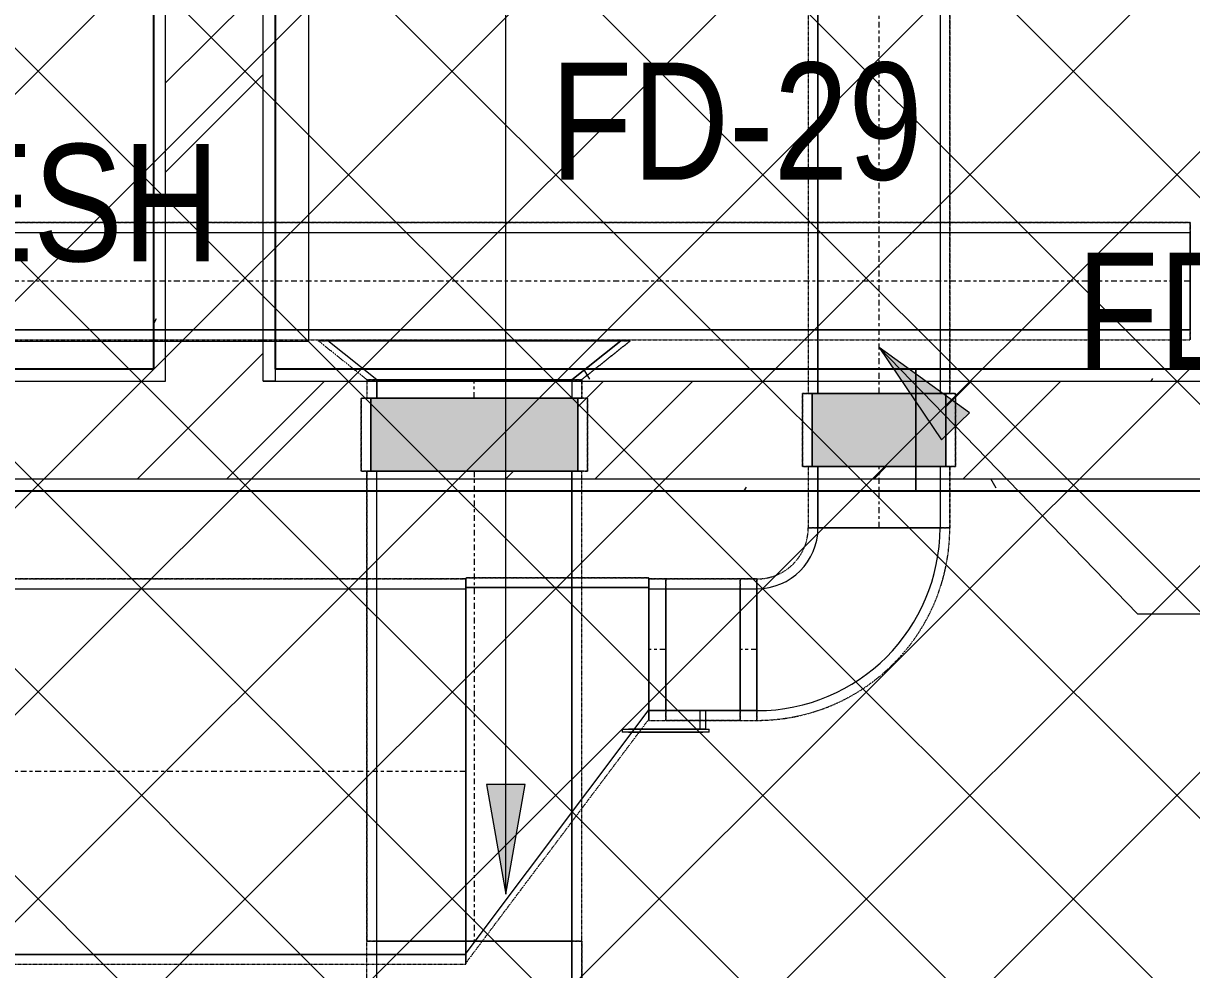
# Model space of a CAD drawing. Header units: inches. Extents: x -83664 to 20107, y -47222 to 19398.
# Drawn here: x -34814 to -32420, y -24271 to -22331 of the extents above; entities that cross this region are included whole.
import ezdxf

# ---------------------------------------------------------------- set-up
doc = ezdxf.new("R2010")
doc.units = ezdxf.units.IN
doc.header["$MEASUREMENT"] = 0
doc.linetypes.add('Center', pattern=[29.999999, 12, -6, 6, -6])
doc.linetypes.add('Hidden 0_50', pattern=[1.0584, 0.5292, -0.5292])
for name, color, linetype, lineweight in [('A-DETL-GENF', 7, 'Continuous', 9), ('A-WALL', 7, 'Continuous', 9), ('A-WALL-PATT', 7, 'Continuous', 25), ('G-ANNO-TEXT', 7, 'Continuous', 9), ('M-HVAC-DUCT-CNTR', 7, 'Center', 9), ('M-HVAC-DUCT-IDEN', 7, 'Continuous', 18)]:
    doc.layers.add(name, color=color, linetype=linetype, lineweight=lineweight)
doc.layers.add('M-HVAC-DUCT', color=7, linetype='Continuous', lineweight=9, true_color=0xffe97f)
doc.styles.add('Arial Narrow_21', font='ARIALN.TTF', dxfattribs={"height": 240})
pattern_1 = [(0, (0, 0), (1219.2, 304.8), [50.292, -864.108, 50.292, -864.108, -4876.8]), (0, (0, 0), (1219.2, 304.8), [-1828.8, 50.292, -1778.508, 50.292, -864.108, -2133.6]), (0, (0, 0), (1219.2, 304.8), [-4572, 50.292, -559.308, 50.292, -1473.708]), (120, (457.2, 152.4), (-873.56454, 903.4582), [50.292, -864.108, 50.292, -864.108, -4876.8]), (120, (457.2, 152.4), (-873.56454, 903.4582), [-1828.8, 50.292, -1778.508, 50.292, -864.108, -2133.6]), (120, (457.2, 152.4), (-873.56454, 903.4582), [-4572, 50.292, -559.308, 50.292, -1473.708]), (240, (609.6, 762), (-345.63546, -1208.2582), [50.292, -864.108, 50.292, -864.108, -4876.8]), (240, (609.6, 762), (-345.63546, -1208.2582), [-1828.8, 50.292, -1778.508, 50.292, -864.108, -2133.6]), (240, (609.6, 762), (-345.63546, -1208.2582), [-4572, 50.292, -559.308, 50.292, -1473.708])]
pattern_2 = [(45, (0, 0), (-377.1708, 377.1708), []), (45, (0, 571.5), (-377.1708, 377.1708), [])]

# ---------------------------------------------------------------- blocks, each defined once
blk = doc.blocks.new('M_Rectangular Elbow - Radius - 1 w-V91-FIRST FLOOR AC CONDITIONING LAYOUT - PART A')
at = {"layer": 'M-HVAC-DUCT', "color": 30, "true_color": 0xff7f00}
for p, q in [((-125, 250), (125, 250)), ((125, 250), (-125, 250)), ((-250, 125), (-250, -125)), ((-250, -125), (-250, 125))]:
    blk.add_line(p, q, dxfattribs=at)
for radius in [125, 125, 375, 375]:
    blk.add_arc((-250, 250), radius, 270, 0, dxfattribs=at)
blk = doc.blocks.new('M_Rec Transition - Length - Standard-9555532-FIRST FLOOR AC CONDITIONING LAYOUT - PART A')
at = {"layer": 'M-HVAC-DUCT', "color": 6, "true_color": 0xff00ff}
for p, q in [((0, 200), (80, 300)), ((0, 200), (80, 300)), ((80, -300), (80, 300)), ((80, 300), (80, -300)), ((0, 200), (0, -200)), ((0, -200), (0, 200)), ((0, -200), (80, -300)), ((80, -300), (0, -200))]:
    blk.add_line(p, q, dxfattribs=at)
blk = doc.blocks.new('TEMW-ME-DMP-Volume Control Damper - Standard-7399621-FIRST FLOOR AC CONDITIONING LAYOUT - PART A')
at = {"layer": 'M-HVAC-DUCT', "color": 30, "true_color": 0xff7f00}
for p, q in [((-165.1, 163.1), (-165.1, 169.4)), ((-152.4, 169.4), (-165.1, 169.4)), ((0, 169.4), (-152.4, 169.4)), ((-152.4, 169.4), (0, 169.4)), ((12.7, 169.4), (0, 169.4)), ((12.7, 169.4), (12.7, 163.1)), ((-165.1, 163.1), (-152.4, 163.1)), ((0, 163.1), (-152.4, 163.1)), ((-152.4, 163.1), (0, 163.1)), ((-6.4, 125), (-6.4, 163.1)), ((6.3, 163.1), (-6.4, 163.1)), ((6.3, 163.1), (-6.4, 163.1)), ((0, 163.1), (12.7, 163.1)), ((6.3, 163.1), (6.3, 125)), ((-76.2, 125), (-76.2, -125)), ((-76.2, -125), (-76.2, 125)), ((76.2, 125), (-76.2, 125)), ((-76.2, 125), (76.2, 125)), ((-76.2, 125), (76.2, 125)), ((-6.4, 125), (6.3, 125)), ((-6.4, 125), (6.3, 125)), ((76.2, 125), (76.2, -125)), ((76.2, -125), (76.2, 125)), ((-76.2, -125), (76.2, -125)), ((-76.2, -125), (76.2, -125)), ((-76.2, -125), (76.2, -125))]:
    blk.add_line(p, q, dxfattribs=at)
blk = doc.blocks.new('GCE-DA-Fire Damper-Rectangular - Standard-V141-FIRST FLOOR AC CONDITIONING LAYOUT - PART A')
at = {"layer": 'A-DETL-GENF', "true_color": 0xff7f00}
blk.add_hatch(color=30, dxfattribs=at).paths.add_polyline_path([(75, -137), (-75, -137), (-75, 137), (75, 137)])
at = {"layer": 'A-DETL-GENF', "color": 30, "true_color": 0xff7f00}
for p, q in [((75, 137), (-75, 137)), ((-75, 137), (-75, -137)), ((75, -137), (75, 137)), ((-75, -137), (75, -137))]:
    blk.add_line(p, q, dxfattribs=at)
at = {"layer": 'M-HVAC-DUCT', "color": 30, "true_color": 0xff7f00}
for p, q in [((-75, -137), (-75, 137)), ((-75, 137), (75, 137)), ((75, 137), (75, -137)), ((75, -137), (-75, -137))]:
    blk.add_line(p, q, dxfattribs=at)
blk = doc.blocks.new('GCE-DA-Fire Damper-Rectangular - Standard-8296452-FIRST FLOOR AC CONDITIONING LAYOUT - PART A')
at = {"layer": 'A-DETL-GENF', "true_color": 0xff00ff}
blk.add_hatch(color=6, dxfattribs=at).paths.add_polyline_path([(75, -212), (-75, -212), (-75, 212), (75, 212)])
at = {"layer": 'A-DETL-GENF', "color": 6, "true_color": 0xff00ff}
for p, q in [((75, 212), (-75, 212)), ((-75, 212), (-75, -212)), ((75, -212), (75, 212)), ((-75, -212), (75, -212))]:
    blk.add_line(p, q, dxfattribs=at)
at = {"layer": 'M-HVAC-DUCT', "color": 6, "true_color": 0xff00ff}
for p, q in [((-75, -212), (-75, 212)), ((-75, 212), (75, 212)), ((75, 212), (75, -212)), ((75, -212), (-75, -212))]:
    blk.add_line(p, q, dxfattribs=at)
blk = doc.blocks.new('M_Rec Transition - Length - Standard-9554660-FIRST FLOOR AC CONDITIONING LAYOUT - PART A')
at = {"layer": 'M-HVAC-DUCT', "color": 30, "true_color": 0xff7f00}
for p, q in [((0, 125), (375, 625)), ((0, 125), (375, 625)), ((375, -125), (375, 625)), ((375, 625), (375, -125)), ((0, 125), (0, -125)), ((0, -125), (0, 125)), ((0, -125), (375, -125)), ((375, -125), (0, -125))]:
    blk.add_line(p, q, dxfattribs=at)
blk = doc.blocks.new('M_Rec Transition - Length - Standard-9555359-FIRST FLOOR AC CONDITIONING LAYOUT - PART A')
at = {"layer": 'M-HVAC-DUCT', "color": 6, "true_color": 0xff00ff}
for p, q in [((0, 200), (0, -200)), ((0, 200), (200, 200)), ((0, 200), (200, 200)), ((0, -200), (0, 200)), ((200, -200), (200, 200)), ((200, 200), (200, -200)), ((0, -200), (200, -200)), ((200, -200), (0, -200))]:
    blk.add_line(p, q, dxfattribs=at)
blk = doc.blocks.new('TEMW-SMBZ-HO-BM-HVAC-00002_rvt-1-FIRST FLOOR AC CONDITIONING LAYOUT - PART A')
at = {"layer": 'M-HVAC-DUCT', "color": 30, "linetype": 'Hidden 0_50', "true_color": 0xff7f00}
for p, q in [((118251, 76406.3), (118251, 75282.7)), ((118251, 76406.3), (118251, 75282.7)), ((118541, 75282.7), (118541, 76406.3)), ((118541, 76406.3), (118541, 75282.7)), ((119033.5, 75632.8), (112636.5, 75632.8)), ((112636.5, 75632.8), (119033.5, 75632.8)), ((119033.5, 75632.8), (119033.5, 75392.8)), ((119033.5, 75392.8), (119033.5, 75632.8)), ((112636.5, 75392.8), (119033.5, 75392.8)), ((112636.5, 75392.8), (119033.5, 75392.8)), ((118553, 75282.7), (118239, 75282.7)), ((118239, 75282.7), (118239, 75132.7)), ((118239, 75132.7), (118239, 75282.7)), ((118239, 75282.7), (118553, 75282.7)), ((118541, 75282.7), (118251, 75282.7)), ((118251, 75282.7), (118541, 75282.7)), ((118553, 75132.7), (118553, 75282.7)), ((118553, 75282.7), (118553, 75132.7)), ((118239, 75132.7), (118553, 75132.7)), ((118553, 75132.7), (118239, 75132.7)), ((118541, 75132.7), (118251, 75132.7)), ((118251, 75132.7), (118541, 75132.7)), ((118251, 75132.7), (118251, 75007.3)), ((118251, 75132.7), (118251, 75007.3)), ((118541, 75007.3), (118541, 75132.7)), ((118541, 75132.7), (118541, 75007.3)), ((118541, 75007.3), (118251, 75007.3)), ((118251, 75007.3), (118541, 75007.3)), ((118541, 75007.3), (118251, 75007.3)), ((118251, 75007.3), (118541, 75007.3)), ((117549.4, 74902.3), (112389.3, 74902.3)), ((112389.3, 74902.3), (117549.4, 74902.3)), ((117924.4, 74904.8), (117549.4, 74904.8)), ((117549.4, 74904.8), (117924.4, 74904.8)), ((117549.4, 74904.8), (117549.4, 74114.8)), ((117549.4, 74114.8), (117549.4, 74904.8)), ((117549.4, 74902.3), (117549.4, 74112.3)), ((117549.4, 74112.3), (117549.4, 74902.3)), ((117924.4, 74614.8), (117924.4, 74904.8)), ((117924.4, 74904.8), (117924.4, 74614.8)), ((117924.4, 74902.3), (117924.4, 74612.3)), ((117924.4, 74612.3), (117924.4, 74902.3)), ((117959, 74902.3), (117924.4, 74902.3)), ((117924.4, 74902.3), (117959, 74902.3)), ((117959, 74902.3), (117959, 74612.3)), ((117959, 74612.3), (117959, 74902.3)), ((118111.4, 74902.3), (117959, 74902.3)), ((117959, 74902.3), (117959, 74612.3)), ((117959, 74612.3), (117959, 74902.3)), ((117959, 74902.3), (118111.4, 74902.3)), ((118111.4, 74612.3), (118111.4, 74902.3)), ((118111.4, 74902.3), (118111.4, 74612.3)), ((118111.4, 74902.3), (118111.4, 74612.3)), ((118111.4, 74612.3), (118111.4, 74902.3)), ((118146, 74902.3), (118111.4, 74902.3)), ((118111.4, 74902.3), (118146, 74902.3)), ((118146, 74902.3), (118146, 74612.3)), ((118146, 74612.3), (118146, 74902.3)), ((118146, 74902.3), (118146, 74612.3)), ((118146, 74612.3), (118146, 74902.3)), ((117924.4, 74614.8), (117549.4, 74114.8)), ((117924.4, 74614.8), (117549.4, 74114.8)), ((117924.4, 74612.3), (117959, 74612.3)), ((117924.4, 74612.3), (117959, 74612.3)), ((117959, 74612.3), (118111.4, 74612.3)), ((118111.4, 74612.3), (117959, 74612.3)), ((118111.4, 74612.3), (118146, 74612.3)), ((118111.4, 74612.3), (118146, 74612.3)), ((112389.3, 74112.3), (117549.4, 74112.3)), ((112389.3, 74112.3), (117549.4, 74112.3))]:
    blk.add_line(p, q, dxfattribs=at)
at = {"layer": 'M-HVAC-DUCT', "color": 30, "true_color": 0xff7f00}
for p, q in [((118271, 75282.7), (118271, 76406.3)), ((118271, 76406.3), (118271, 75282.7)), ((118521, 76406.3), (118521, 75282.7)), ((118521, 76406.3), (118521, 75282.7)), ((112636.5, 75612.8), (119033.5, 75612.8)), ((112636.5, 75612.8), (119033.5, 75612.8)), ((119033.5, 75412.8), (119033.5, 75612.8)), ((119033.5, 75612.8), (119033.5, 75412.8)), ((119033.5, 75412.8), (112636.5, 75412.8)), ((112636.5, 75412.8), (119033.5, 75412.8)), ((118271, 75282.7), (118521, 75282.7)), ((118521, 75282.7), (118271, 75282.7)), ((118271, 75132.7), (118521, 75132.7)), ((118521, 75132.7), (118271, 75132.7)), ((118271, 75007.3), (118271, 75132.7)), ((118271, 75132.7), (118271, 75007.3)), ((118521, 75132.7), (118521, 75007.3)), ((118521, 75132.7), (118521, 75007.3)), ((118271, 75007.3), (118521, 75007.3)), ((118521, 75007.3), (118271, 75007.3)), ((112389.3, 74882.3), (117549.4, 74882.3)), ((112389.3, 74882.3), (117549.4, 74882.3)), ((117549.4, 74132.3), (117549.4, 74882.3)), ((117549.4, 74882.3), (117549.4, 74132.3)), ((117924.4, 74632.3), (117924.4, 74882.3)), ((117924.4, 74882.3), (117924.4, 74632.3)), ((117924.4, 74882.3), (117959, 74882.3)), ((117924.4, 74882.3), (117959, 74882.3)), ((117959, 74632.3), (117959, 74882.3)), ((117959, 74882.3), (117959, 74632.3)), ((118111.4, 74632.3), (118111.4, 74882.3)), ((118111.4, 74882.3), (118111.4, 74632.3)), ((118111.4, 74882.3), (118146, 74882.3)), ((118111.4, 74882.3), (118146, 74882.3)), ((118146, 74632.3), (118146, 74882.3)), ((118146, 74882.3), (118146, 74632.3)), ((117959, 74632.3), (117924.4, 74632.3)), ((117924.4, 74632.3), (117959, 74632.3)), ((118146, 74632.3), (118111.4, 74632.3)), ((118111.4, 74632.3), (118146, 74632.3)), ((117549.4, 74132.3), (112389.3, 74132.3)), ((112389.3, 74132.3), (117549.4, 74132.3))]:
    blk.add_line(p, q, dxfattribs=at)
at = {"layer": 'M-HVAC-DUCT', "color": 6, "linetype": 'Hidden 0_50', "true_color": 0xff00ff}
for p, q in [((117346.8, 75310.8), (117246.8, 75390.8)), ((117886.8, 75390.8), (117246.8, 75390.8)), ((117346.8, 75310.8), (117246.8, 75390.8)), ((117246.8, 75390.8), (117886.8, 75390.8)), ((117786.8, 75310.8), (117886.8, 75390.8)), ((117886.8, 75390.8), (117786.8, 75310.8)), ((117346.8, 75310.8), (117786.8, 75310.8)), ((117786.8, 75310.8), (117346.8, 75310.8)), ((117786.8, 75310.8), (117346.8, 75310.8)), ((117346.8, 75310.8), (117786.8, 75310.8)), ((117346.8, 75310.8), (117346.8, 75273.2)), ((117346.8, 75310.8), (117346.8, 75273.2)), ((117786.8, 75273.2), (117786.8, 75310.8)), ((117786.8, 75310.8), (117786.8, 75273.2)), ((117798.8, 75273.2), (117334.8, 75273.2)), ((117334.8, 75273.2), (117334.8, 75123.2)), ((117334.8, 75123.2), (117334.8, 75273.2)), ((117334.8, 75273.2), (117798.8, 75273.2)), ((117786.8, 75273.2), (117346.8, 75273.2)), ((117346.8, 75273.2), (117786.8, 75273.2)), ((117798.8, 75123.2), (117798.8, 75273.2)), ((117798.8, 75273.2), (117798.8, 75123.2)), ((117334.8, 75123.2), (117798.8, 75123.2)), ((117798.8, 75123.2), (117334.8, 75123.2)), ((117346.8, 75123.2), (117786.8, 75123.2)), ((117786.8, 75123.2), (117346.8, 75123.2)), ((117346.8, 75123.2), (117346.8, 74159.7)), ((117346.8, 74159.7), (117346.8, 75123.2)), ((117786.8, 74159.7), (117786.8, 75123.2)), ((117786.8, 74159.7), (117786.8, 75123.2)), ((117346.8, 74159.7), (117786.8, 74159.7)), ((117786.8, 74159.7), (117346.8, 74159.7)), ((117346.8, 73959.7), (117346.8, 74159.7)), ((117786.8, 74159.7), (117346.8, 74159.7)), ((117346.8, 73959.7), (117346.8, 74159.7)), ((117346.8, 74159.7), (117786.8, 74159.7)), ((117786.8, 73959.7), (117786.8, 74159.7)), ((117786.8, 74159.7), (117786.8, 73959.7))]:
    blk.add_line(p, q, dxfattribs=at)
at = {"layer": 'M-HVAC-DUCT', "color": 6, "true_color": 0xff00ff}
for p, q in [((117366.8, 75310.8), (117766.8, 75310.8)), ((117766.8, 75310.8), (117366.8, 75310.8)), ((117366.8, 75273.2), (117366.8, 75310.8)), ((117366.8, 75310.8), (117366.8, 75273.2)), ((117766.8, 75310.8), (117766.8, 75273.2)), ((117766.8, 75310.8), (117766.8, 75273.2)), ((117366.8, 75273.2), (117766.8, 75273.2)), ((117766.8, 75273.2), (117366.8, 75273.2)), ((117766.8, 75123.2), (117366.8, 75123.2)), ((117366.8, 75123.2), (117766.8, 75123.2)), ((117366.8, 74159.7), (117366.8, 75123.2)), ((117366.8, 74159.7), (117366.8, 75123.2)), ((117766.8, 75123.2), (117766.8, 74159.7)), ((117766.8, 74159.7), (117766.8, 75123.2)), ((117766.8, 74159.7), (117366.8, 74159.7)), ((117366.8, 74159.7), (117766.8, 74159.7))]:
    blk.add_line(p, q, dxfattribs=at)
at = {"layer": 'M-HVAC-DUCT', "color": 30, "linetype": 'Hidden 0_50', "true_color": 0xff7f00}
for radius in [105, 395, 395, 105]:
    blk.add_arc((118146, 75007.3), radius, 270, 0, dxfattribs=at)
at = {"layer": 'M-HVAC-DUCT-CNTR', "color": 30, "true_color": 0xff7f00}
for p, q in [((118396, 75282.7), (118396, 76406.3)), ((119033.5, 75512.8), (112636.5, 75512.8)), ((118396, 75007.3), (118396, 75132.7)), ((117959, 74757.3), (117924.4, 74757.3)), ((118146, 74757.3), (118111.4, 74757.3)), ((117549.4, 74507.3), (112389.3, 74507.3))]:
    blk.add_line(p, q, dxfattribs=at)
at = {"layer": 'M-HVAC-DUCT-CNTR', "color": 6, "true_color": 0xff00ff}
for p, q in [((117566.8, 75273.2), (117566.8, 75310.8)), ((117566.8, 75123.2), (117566.8, 74159.7))]:
    blk.add_line(p, q, dxfattribs=at)
at = {"layer": 'M-HVAC-DUCT', "color": 6, "linetype": 'Hidden 0_50', "lineweight": 9, "true_color": 0xff00ff}
for name, p, rotation in [('M_Rec Transition - Length - Standard-9555532-FIRST FLOOR AC CONDITIONING LAYOUT - PART A', (117566.8, 75310.8), 90), ('M_Rec Transition - Length - Standard-9554660-FIRST FLOOR AC CONDITIONING LAYOUT - PART A', (117924.4, 74759.8), 180), ('M_Rec Transition - Length - Standard-9555359-FIRST FLOOR AC CONDITIONING LAYOUT - PART A', (117566.8, 73959.7), 90)]:
    blk.add_blockref(name, p, dxfattribs=dict(at, rotation=rotation))
at = {"layer": 'M-HVAC-DUCT', "color": 6, "linetype": 'Hidden 0_50', "lineweight": 9, "true_color": 0xff00ff, "extrusion": (0, 0, -1)}
for name, p, rotation in [('GCE-DA-Fire Damper-Rectangular - Standard-V141-FIRST FLOOR AC CONDITIONING LAYOUT - PART A', (-118396, 75207.7), 270), ('GCE-DA-Fire Damper-Rectangular - Standard-8296452-FIRST FLOOR AC CONDITIONING LAYOUT - PART A', (-117566.8, 75198.2), 270), ('TEMW-ME-DMP-Volume Control Damper - Standard-7399621-FIRST FLOOR AC CONDITIONING LAYOUT - PART A', (-118035.2, 74757.3), 180)]:
    blk.add_blockref(name, p, dxfattribs=dict(at, rotation=rotation))
at = {"layer": 'M-HVAC-DUCT', "color": 6, "linetype": 'Hidden 0_50', "lineweight": 9, "true_color": 0xff00ff}
blk.add_blockref('M_Rectangular Elbow - Radius - 1 w-V91-FIRST FLOOR AC CONDITIONING LAYOUT - PART A', (118396, 74757.3), dxfattribs=at)
blk = doc.blocks.new('TEMW-SMBZ-HO-BM-HVAC-00002_rvt-2-FIRST FLOOR AC CONDITIONING LAYOUT - PART A')
at = {"layer": 'M-HVAC-DUCT', "color": 30, "linetype": 'Hidden 0_50', "true_color": 0xff7f00}
for p, q in [((118251, 76406.3), (118251, 75282.7)), ((118251, 76406.3), (118251, 75282.7)), ((118541, 75282.7), (118541, 76406.3)), ((118541, 76406.3), (118541, 75282.7)), ((119033.5, 75632.8), (112636.5, 75632.8)), ((112636.5, 75632.8), (119033.5, 75632.8)), ((119033.5, 75632.8), (119033.5, 75392.8)), ((119033.5, 75392.8), (119033.5, 75632.8)), ((112636.5, 75392.8), (119033.5, 75392.8)), ((112636.5, 75392.8), (119033.5, 75392.8)), ((118553, 75282.7), (118239, 75282.7)), ((118239, 75282.7), (118239, 75132.7)), ((118239, 75132.7), (118239, 75282.7)), ((118239, 75282.7), (118553, 75282.7)), ((118541, 75282.7), (118251, 75282.7)), ((118251, 75282.7), (118541, 75282.7)), ((118553, 75132.7), (118553, 75282.7)), ((118553, 75282.7), (118553, 75132.7)), ((118239, 75132.7), (118553, 75132.7)), ((118553, 75132.7), (118239, 75132.7)), ((118541, 75132.7), (118251, 75132.7)), ((118251, 75132.7), (118541, 75132.7)), ((118251, 75132.7), (118251, 75007.3)), ((118251, 75132.7), (118251, 75007.3)), ((118541, 75007.3), (118541, 75132.7)), ((118541, 75132.7), (118541, 75007.3)), ((118541, 75007.3), (118251, 75007.3)), ((118251, 75007.3), (118541, 75007.3)), ((118541, 75007.3), (118251, 75007.3)), ((118251, 75007.3), (118541, 75007.3)), ((117549.4, 74902.3), (112389.3, 74902.3)), ((112389.3, 74902.3), (117549.4, 74902.3)), ((117924.4, 74904.8), (117549.4, 74904.8)), ((117549.4, 74904.8), (117924.4, 74904.8)), ((117549.4, 74904.8), (117549.4, 74114.8)), ((117549.4, 74114.8), (117549.4, 74904.8)), ((117549.4, 74902.3), (117549.4, 74112.3)), ((117549.4, 74112.3), (117549.4, 74902.3)), ((117924.4, 74614.8), (117924.4, 74904.8)), ((117924.4, 74904.8), (117924.4, 74614.8)), ((117924.4, 74902.3), (117924.4, 74612.3)), ((117924.4, 74612.3), (117924.4, 74902.3)), ((117959, 74902.3), (117924.4, 74902.3)), ((117924.4, 74902.3), (117959, 74902.3)), ((117959, 74902.3), (117959, 74612.3)), ((117959, 74612.3), (117959, 74902.3)), ((118111.4, 74902.3), (117959, 74902.3)), ((117959, 74902.3), (117959, 74612.3)), ((117959, 74612.3), (117959, 74902.3)), ((117959, 74902.3), (118111.4, 74902.3)), ((118111.4, 74612.3), (118111.4, 74902.3)), ((118111.4, 74902.3), (118111.4, 74612.3)), ((118111.4, 74902.3), (118111.4, 74612.3)), ((118111.4, 74612.3), (118111.4, 74902.3)), ((118146, 74902.3), (118111.4, 74902.3)), ((118111.4, 74902.3), (118146, 74902.3)), ((118146, 74902.3), (118146, 74612.3)), ((118146, 74612.3), (118146, 74902.3)), ((118146, 74902.3), (118146, 74612.3)), ((118146, 74612.3), (118146, 74902.3)), ((117924.4, 74614.8), (117549.4, 74114.8)), ((117924.4, 74614.8), (117549.4, 74114.8)), ((117924.4, 74612.3), (117959, 74612.3)), ((117924.4, 74612.3), (117959, 74612.3)), ((117959, 74612.3), (118111.4, 74612.3)), ((118111.4, 74612.3), (117959, 74612.3)), ((118111.4, 74612.3), (118146, 74612.3)), ((118111.4, 74612.3), (118146, 74612.3)), ((112389.3, 74112.3), (117549.4, 74112.3)), ((112389.3, 74112.3), (117549.4, 74112.3))]:
    blk.add_line(p, q, dxfattribs=at)
at = {"layer": 'M-HVAC-DUCT', "color": 30, "true_color": 0xff7f00}
for p, q in [((118271, 75282.7), (118271, 76406.3)), ((118271, 76406.3), (118271, 75282.7)), ((118521, 76406.3), (118521, 75282.7)), ((118521, 76406.3), (118521, 75282.7)), ((112636.5, 75612.8), (119033.5, 75612.8)), ((112636.5, 75612.8), (119033.5, 75612.8)), ((119033.5, 75412.8), (119033.5, 75612.8)), ((119033.5, 75612.8), (119033.5, 75412.8)), ((119033.5, 75412.8), (112636.5, 75412.8)), ((112636.5, 75412.8), (119033.5, 75412.8)), ((118271, 75282.7), (118521, 75282.7)), ((118521, 75282.7), (118271, 75282.7)), ((118271, 75132.7), (118521, 75132.7)), ((118521, 75132.7), (118271, 75132.7)), ((118271, 75007.3), (118271, 75132.7)), ((118271, 75132.7), (118271, 75007.3)), ((118521, 75132.7), (118521, 75007.3)), ((118521, 75132.7), (118521, 75007.3)), ((118271, 75007.3), (118521, 75007.3)), ((118521, 75007.3), (118271, 75007.3)), ((112389.3, 74882.3), (117549.4, 74882.3)), ((112389.3, 74882.3), (117549.4, 74882.3)), ((117549.4, 74132.3), (117549.4, 74882.3)), ((117549.4, 74882.3), (117549.4, 74132.3)), ((117924.4, 74632.3), (117924.4, 74882.3)), ((117924.4, 74882.3), (117924.4, 74632.3)), ((117924.4, 74882.3), (117959, 74882.3)), ((117924.4, 74882.3), (117959, 74882.3)), ((117959, 74632.3), (117959, 74882.3)), ((117959, 74882.3), (117959, 74632.3)), ((118111.4, 74632.3), (118111.4, 74882.3)), ((118111.4, 74882.3), (118111.4, 74632.3)), ((118111.4, 74882.3), (118146, 74882.3)), ((118111.4, 74882.3), (118146, 74882.3)), ((118146, 74632.3), (118146, 74882.3)), ((118146, 74882.3), (118146, 74632.3)), ((117959, 74632.3), (117924.4, 74632.3)), ((117924.4, 74632.3), (117959, 74632.3)), ((118146, 74632.3), (118111.4, 74632.3)), ((118111.4, 74632.3), (118146, 74632.3)), ((117549.4, 74132.3), (112389.3, 74132.3)), ((112389.3, 74132.3), (117549.4, 74132.3))]:
    blk.add_line(p, q, dxfattribs=at)
at = {"layer": 'M-HVAC-DUCT', "color": 6, "linetype": 'Hidden 0_50', "true_color": 0xff00ff}
for p, q in [((117346.8, 75310.8), (117246.8, 75390.8)), ((117886.8, 75390.8), (117246.8, 75390.8)), ((117346.8, 75310.8), (117246.8, 75390.8)), ((117246.8, 75390.8), (117886.8, 75390.8)), ((117786.8, 75310.8), (117886.8, 75390.8)), ((117886.8, 75390.8), (117786.8, 75310.8)), ((117346.8, 75310.8), (117786.8, 75310.8)), ((117786.8, 75310.8), (117346.8, 75310.8)), ((117786.8, 75310.8), (117346.8, 75310.8)), ((117346.8, 75310.8), (117786.8, 75310.8)), ((117346.8, 75310.8), (117346.8, 75273.2)), ((117346.8, 75310.8), (117346.8, 75273.2)), ((117786.8, 75273.2), (117786.8, 75310.8)), ((117786.8, 75310.8), (117786.8, 75273.2)), ((117798.8, 75273.2), (117334.8, 75273.2)), ((117334.8, 75273.2), (117334.8, 75123.2)), ((117334.8, 75123.2), (117334.8, 75273.2)), ((117334.8, 75273.2), (117798.8, 75273.2)), ((117786.8, 75273.2), (117346.8, 75273.2)), ((117346.8, 75273.2), (117786.8, 75273.2)), ((117798.8, 75123.2), (117798.8, 75273.2)), ((117798.8, 75273.2), (117798.8, 75123.2)), ((117334.8, 75123.2), (117798.8, 75123.2)), ((117798.8, 75123.2), (117334.8, 75123.2)), ((117346.8, 75123.2), (117786.8, 75123.2)), ((117786.8, 75123.2), (117346.8, 75123.2)), ((117346.8, 75123.2), (117346.8, 74159.7)), ((117346.8, 74159.7), (117346.8, 75123.2)), ((117786.8, 74159.7), (117786.8, 75123.2)), ((117786.8, 74159.7), (117786.8, 75123.2)), ((117346.8, 74159.7), (117786.8, 74159.7)), ((117786.8, 74159.7), (117346.8, 74159.7)), ((117346.8, 73959.7), (117346.8, 74159.7)), ((117786.8, 74159.7), (117346.8, 74159.7)), ((117346.8, 73959.7), (117346.8, 74159.7)), ((117346.8, 74159.7), (117786.8, 74159.7)), ((117786.8, 73959.7), (117786.8, 74159.7)), ((117786.8, 74159.7), (117786.8, 73959.7))]:
    blk.add_line(p, q, dxfattribs=at)
at = {"layer": 'M-HVAC-DUCT', "color": 6, "true_color": 0xff00ff}
for p, q in [((117366.8, 75310.8), (117766.8, 75310.8)), ((117766.8, 75310.8), (117366.8, 75310.8)), ((117366.8, 75273.2), (117366.8, 75310.8)), ((117366.8, 75310.8), (117366.8, 75273.2)), ((117766.8, 75310.8), (117766.8, 75273.2)), ((117766.8, 75310.8), (117766.8, 75273.2)), ((117366.8, 75273.2), (117766.8, 75273.2)), ((117766.8, 75273.2), (117366.8, 75273.2)), ((117766.8, 75123.2), (117366.8, 75123.2)), ((117366.8, 75123.2), (117766.8, 75123.2)), ((117366.8, 74159.7), (117366.8, 75123.2)), ((117366.8, 74159.7), (117366.8, 75123.2)), ((117766.8, 75123.2), (117766.8, 74159.7)), ((117766.8, 74159.7), (117766.8, 75123.2)), ((117766.8, 74159.7), (117366.8, 74159.7)), ((117366.8, 74159.7), (117766.8, 74159.7))]:
    blk.add_line(p, q, dxfattribs=at)
at = {"layer": 'M-HVAC-DUCT', "color": 30, "linetype": 'Hidden 0_50', "true_color": 0xff7f00}
for radius in [105, 395, 395, 105]:
    blk.add_arc((118146, 75007.3), radius, 270, 0, dxfattribs=at)
at = {"layer": 'M-HVAC-DUCT-CNTR', "color": 30, "true_color": 0xff7f00}
for p, q in [((118396, 75282.7), (118396, 76406.3)), ((119033.5, 75512.8), (112636.5, 75512.8)), ((118396, 75007.3), (118396, 75132.7)), ((117959, 74757.3), (117924.4, 74757.3)), ((118146, 74757.3), (118111.4, 74757.3)), ((117549.4, 74507.3), (112389.3, 74507.3))]:
    blk.add_line(p, q, dxfattribs=at)
at = {"layer": 'M-HVAC-DUCT-CNTR', "color": 6, "true_color": 0xff00ff}
for p, q in [((117566.8, 75273.2), (117566.8, 75310.8)), ((117566.8, 75123.2), (117566.8, 74159.7))]:
    blk.add_line(p, q, dxfattribs=at)
at = {"layer": 'M-HVAC-DUCT', "color": 6, "linetype": 'Hidden 0_50', "lineweight": 9, "true_color": 0xff00ff}
for name, p, rotation in [('M_Rec Transition - Length - Standard-9555532-FIRST FLOOR AC CONDITIONING LAYOUT - PART A', (117566.8, 75310.8), 90), ('M_Rec Transition - Length - Standard-9554660-FIRST FLOOR AC CONDITIONING LAYOUT - PART A', (117924.4, 74759.8), 180), ('M_Rec Transition - Length - Standard-9555359-FIRST FLOOR AC CONDITIONING LAYOUT - PART A', (117566.8, 73959.7), 90)]:
    blk.add_blockref(name, p, dxfattribs=dict(at, rotation=rotation))
at = {"layer": 'M-HVAC-DUCT', "color": 6, "linetype": 'Hidden 0_50', "lineweight": 9, "true_color": 0xff00ff, "extrusion": (0, 0, -1)}
for name, p, rotation in [('GCE-DA-Fire Damper-Rectangular - Standard-V141-FIRST FLOOR AC CONDITIONING LAYOUT - PART A', (-118396, 75207.7), 270), ('GCE-DA-Fire Damper-Rectangular - Standard-8296452-FIRST FLOOR AC CONDITIONING LAYOUT - PART A', (-117566.8, 75198.2), 270), ('TEMW-ME-DMP-Volume Control Damper - Standard-7399621-FIRST FLOOR AC CONDITIONING LAYOUT - PART A', (-118035.2, 74757.3), 180)]:
    blk.add_blockref(name, p, dxfattribs=dict(at, rotation=rotation))
at = {"layer": 'M-HVAC-DUCT', "color": 6, "linetype": 'Hidden 0_50', "lineweight": 9, "true_color": 0xff00ff}
blk.add_blockref('M_Rectangular Elbow - Radius - 1 w-V91-FIRST FLOOR AC CONDITIONING LAYOUT - PART A', (118396, 74757.3), dxfattribs=at)
blk = doc.blocks.new('SMBZ_Hospital Arch Model_2026_01_29_rvt-1-FIRST FLOOR AC CONDITIONING LAYOUT - PART A')
at = {"layer": 'A-WALL-PATT', "lineweight": 9, "true_color": 0xbbbbbb}
h = blk.add_hatch(dxfattribs=at)
h.set_pattern_fill('FP_13', color=9, style=0, pattern_type=2)
h.set_pattern_definition(pattern_1)
h.paths.add_polyline_path([(116909.4, 75332.7), (116934.4, 75332.7), (116934.4, 79607.7), (116909.4, 79607.7), (116909.4, 79582.7)])
h = blk.add_hatch(dxfattribs=at)
h.set_pattern_fill('FP_12', color=9, style=0, pattern_type=2)
h.set_pattern_definition(pattern_2)
h.paths.add_polyline_path([(117134.4, 75307.7), (117134.4, 79582.7), (116934.4, 79582.7), (116934.4, 75307.7), (117092, 75307.7)])
h.paths.add_polyline_path([(117092, 76210.8), (116959.4, 76210.8), (116959.4, 77860.8), (117109.4, 77860.8), (117109.4, 76210.8)])
h = blk.add_hatch(dxfattribs=at)
h.set_pattern_fill('FP_13', color=9, style=0, pattern_type=2)
h.set_pattern_definition(pattern_1)
h.paths.add_polyline_path([(117159.4, 75307.7), (117159.4, 79382.7), (117134.4, 79382.7), (117134.4, 75307.7)])
h = blk.add_hatch(dxfattribs=at)
h.set_pattern_fill('FP_13', color=9, style=0, pattern_type=2)
h.set_pattern_definition(pattern_1)
h.paths.add_polyline_path([(112345.2, 75307.7), (116934.4, 75307.7), (116934.4, 75332.7), (111409.4, 75332.7), (111409.4, 75307.7), (111554, 75307.7)])
h.paths.add_polyline_path([(119471.4, 75307.7), (119471.4, 75332.7), (117159.4, 75332.7), (117159.4, 75307.7), (119465.4, 75307.7)])
h = blk.add_hatch(dxfattribs=at)
h.set_pattern_fill('FP_12', color=9, style=0, pattern_type=2)
h.set_pattern_definition(pattern_2)
h.paths.add_polyline_path([(119471.4, 75107.7), (119471.4, 75307.7), (111184.4, 75307.7), (111184.4, 75107.7), (117092, 75107.7)])
h.paths.add_polyline_path([(117354.8, 75123.2), (117354.8, 75273.2), (117778.8, 75273.2), (117778.8, 75123.2)])
h.paths.add_polyline_path([(118259, 75132.7), (118259, 75282.7), (118533, 75282.7), (118533, 75132.7)])
h = blk.add_hatch(dxfattribs=at)
h.set_pattern_fill('FP_13', color=9, style=0, pattern_type=2)
h.set_pattern_definition(pattern_1)
h.paths.add_polyline_path([(119471.4, 75082.7), (119471.4, 75107.7), (111159.4, 75107.7), (111159.4, 75082.7), (117092, 75082.7)])
at = {"layer": 'A-WALL', "color": 9, "lineweight": 25, "true_color": 0xbbbbbb}
for p, q in [((116909.4, 79607.7), (116909.4, 75332.7)), ((117159.4, 75332.7), (117159.4, 79382.7)), ((116909.4, 75332.7), (111409.4, 75332.7)), ((119471.4, 75332.7), (117159.4, 75332.7)), ((111159.4, 75082.7), (119471.4, 75082.7))]:
    blk.add_line(p, q, dxfattribs=at)
at = {"layer": 'A-WALL', "color": 9, "true_color": 0xbbbbbb}
for p, q in [((116909.4, 79607.7), (116909.4, 75332.7)), ((116934.4, 75332.7), (116934.4, 79582.7)), ((117134.4, 75332.7), (117134.4, 79382.7)), ((117159.4, 75332.7), (117159.4, 79382.7)), ((116909.4, 75332.7), (111409.4, 75332.7)), ((116934.4, 75307.7), (116934.4, 75332.7)), ((117134.4, 75307.7), (117134.4, 75332.7)), ((118471.4, 75332.7), (117159.4, 75332.7)), ((117159.4, 75307.7), (117159.4, 75332.7)), ((119471.4, 75332.7), (118471.4, 75332.7)), ((118471.4, 75082.7), (118471.4, 75332.7)), ((118471.4, 75332.7), (118471.4, 75082.7)), ((111409.4, 75307.7), (116934.4, 75307.7)), ((117134.4, 75307.7), (117159.4, 75307.7)), ((117159.4, 75307.7), (117134.4, 75307.7)), ((117159.4, 75307.7), (119471.4, 75307.7)), ((111184.4, 75107.7), (119471.4, 75107.7)), ((111159.4, 75082.7), (118471.4, 75082.7)), ((118471.4, 75082.7), (119471.4, 75082.7))]:
    blk.add_line(p, q, dxfattribs=at)

msp = doc.modelspace()

# ---------------------------------------------------------------- hatches: boundary and pattern name
at = {"layer": 'A-DETL-GENF', "true_color": 0xff0000}
h = msp.add_hatch(dxfattribs=at)
h.set_pattern_fill('FP_59', color=1, style=0, pattern_type=2)
h.set_pattern_definition([(45, (-151456.65, -98372.2), (-212.13203, 212.13203), []), (135, (-151456.65, -98372.2), (-212.13203, -212.13203), [])])
h.paths.add_polyline_path([(-62993, -37189.5), (-27297.3, -37189.5), (-27297.3, -98.4), (-62993, -98.4), (-62993, -33333)])
at = {"layer": 'M-HVAC-DUCT-IDEN', "lineweight": 9}
for points in [[(-33060.7, -22995.6), (-32932.4, -23184.7), (-32875.5, -23129.4)], [(-33825, -24116.1), (-33785.4, -23891.1), (-33864.7, -23891.1)]]:
    msp.add_hatch(color=256, dxfattribs=at).paths.add_polyline_path(points)

# ---------------------------------------------------------------- linework, layer by layer
at = {"layer": 'G-ANNO-TEXT', "flags": 128}
msp.add_lwpolyline([(-36929.9, -21999.3), (-34229.9, -21999.3), (-34229.9, -22983.3), (-36929.9, -22983.3)], close=True, dxfattribs=at)
at = {"layer": 'M-HVAC-DUCT-IDEN', "lineweight": 9}
for p, q in [((-33825, -24116.1), (-33825, -18636.8)), ((-33060.7, -22995.6), (-32932.4, -23184.7)), ((-32875.5, -23129.4), (-33060.7, -22995.6)), ((-33060.7, -22995.6), (-32531.2, -23541.1)), ((-32932.4, -23184.7), (-32875.5, -23129.4)), ((-32531.2, -23541.1), (-32001.8, -23541.1)), ((-33785.4, -23891.1), (-33864.7, -23891.1)), ((-33864.7, -23891.1), (-33825, -24116.1)), ((-33825, -24116.1), (-33785.4, -23891.1))]:
    msp.add_line(p, q, dxfattribs=at)

# ---------------------------------------------------------------- block references
at = {"lineweight": 5}
for name in ['SMBZ_Hospital Arch Model_2026_01_29_rvt-1-FIRST FLOOR AC CONDITIONING LAYOUT - PART A', 'TEMW-SMBZ-HO-BM-HVAC-00002_rvt-1-FIRST FLOOR AC CONDITIONING LAYOUT - PART A', 'TEMW-SMBZ-HO-BM-HVAC-00002_rvt-2-FIRST FLOOR AC CONDITIONING LAYOUT - PART A']:
    msp.add_blockref(name, (-151456.7, -98372.2), dxfattribs=at)

# ---------------------------------------------------------------- texts
at = {"layer": 'G-ANNO-TEXT', "char_height": 240, "attachment_point": 1, "style": 'Arial Narrow_21'}
for s, insert, width in [('FD-29', (-33734.3, -22411.4), 974.05), (' WITH WIRE MESH', (-36854.9, -22578.4), 3078.48), ('FD-30', (-32656, -22800.8), 974.05)]:
    msp.add_mtext(s, dxfattribs=dict(at, insert=insert, width=width))

doc.saveas('drawing.dxf')
